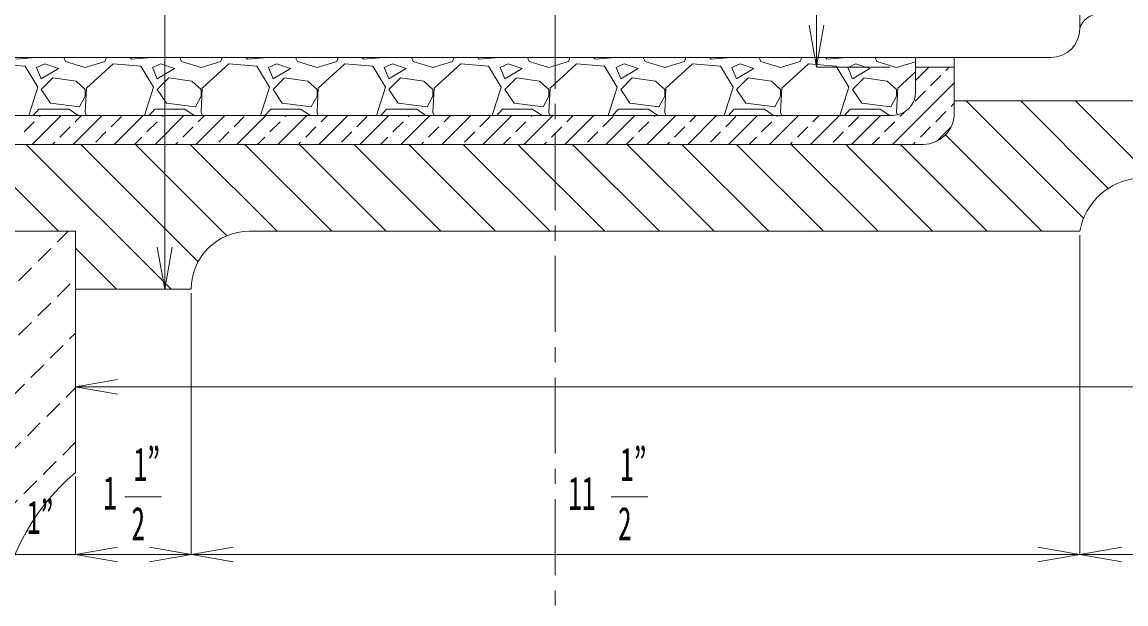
# Model space of a CAD drawing. Units: millimetres, scale not verified. Extents: x -4089 to 4089, y -2931 to 2931.
# Drawn here: x -1693 to -967, y -1975 to -1592 of the extents above; entities that cross this region are included whole.
import ezdxf
from ezdxf.enums import TextEntityAlignment as Align

# ---------------------------------------------------------------- set-up
doc = ezdxf.new("R2010")
doc.units = ezdxf.units.MM
doc.header["$LTSCALE"] = 10
doc.linetypes.add('CHAIN1', pattern=[8, 5, -1, 1, -1])
doc.linetypes.add('DASHED1', pattern=[1.8, 1.2, -0.6])
for name, color, linetype, lineweight in [('0-0_0', 3, 'Continuous', 18), ('0-1_芯', 4, 'CHAIN1', 18), ('0-2_寸法', 2, 'Continuous', 18)]:
    doc.layers.add(name, color=color, linetype=linetype, lineweight=lineweight)
doc.styles.add('ＭＳ ゴシック', font='')
doc.styles.get('ＭＳ ゴシック').set_extended_font_data('MS Gothic')

msp = doc.modelspace()

# ---------------------------------------------------------------- linework, layer by layer
at = {"layer": '0-0_0'}
for p, q in [((-997.36, -1266.53), (-997.36, -1596.73)), ((-1016.41, -1615.78), (-2432.46, -1615.78)), ((-1683.88, -1615.78), (-1697.02, -1616.92)), ((-1665.39, -1615.78), (-1664.25, -1618.44)), ((-1664.25, -1618.44), (-1651.3, -1622.25)), ((-1651.3, -1622.25), (-1638.34, -1618.44)), ((-1638.34, -1618.44), (-1637.39, -1615.78)), ((-1620.82, -1616.92), (-1621.86, -1615.78)), ((-1607.68, -1615.78), (-1620.82, -1616.92)), ((-1589.19, -1615.78), (-1588.05, -1618.44)), ((-1588.05, -1618.44), (-1575.1, -1622.25)), ((-1575.1, -1622.25), (-1562.14, -1618.44)), ((-1562.14, -1618.44), (-1561.19, -1615.78)), ((-1544.62, -1616.92), (-1545.66, -1615.78)), ((-1531.48, -1615.78), (-1544.62, -1616.92)), ((-1512.99, -1615.78), (-1511.85, -1618.44)), ((-1511.85, -1618.44), (-1498.9, -1622.25)), ((-1498.9, -1622.25), (-1485.94, -1618.44)), ((-1485.94, -1618.44), (-1484.99, -1615.78)), ((-1468.42, -1616.92), (-1469.46, -1615.78)), ((-1455.28, -1615.78), (-1468.42, -1616.92)), ((-1436.79, -1615.78), (-1435.65, -1618.44)), ((-1435.65, -1618.44), (-1422.7, -1622.25)), ((-1422.7, -1622.25), (-1409.74, -1618.44)), ((-1409.74, -1618.44), (-1408.79, -1615.78)), ((-1392.22, -1616.92), (-1393.26, -1615.78)), ((-1379.08, -1615.78), (-1392.22, -1616.92)), ((-1360.59, -1615.78), (-1359.45, -1618.44)), ((-1359.45, -1618.44), (-1346.5, -1622.25)), ((-1346.5, -1622.25), (-1333.54, -1618.44)), ((-1333.54, -1618.44), (-1332.59, -1615.78)), ((-1316.02, -1616.92), (-1317.06, -1615.78)), ((-1302.88, -1615.78), (-1316.02, -1616.92)), ((-1284.39, -1615.78), (-1283.25, -1618.44)), ((-1283.25, -1618.44), (-1270.3, -1622.25)), ((-1270.3, -1622.25), (-1257.34, -1618.44)), ((-1257.34, -1618.44), (-1256.39, -1615.78)), ((-1239.82, -1616.92), (-1240.86, -1615.78)), ((-1226.68, -1615.78), (-1239.82, -1616.92)), ((-1208.19, -1615.78), (-1207.05, -1618.44)), ((-1207.05, -1618.44), (-1194.1, -1622.25)), ((-1194.1, -1622.25), (-1181.14, -1618.44)), ((-1181.14, -1618.44), (-1180.19, -1615.78)), ((-1163.62, -1616.92), (-1164.66, -1615.78)), ((-1150.48, -1615.78), (-1163.62, -1616.92)), ((-1131.99, -1615.78), (-1130.85, -1618.44)), ((-1130.85, -1618.44), (-1117.9, -1622.25)), ((-1105.39, -1615.78), (-1105.39, -1638.64)), ((-1079.99, -1615.78), (-1079.99, -1652.61)), ((-1690.92, -1621.49), (-1709.21, -1619.97)), ((-1682.54, -1635.21), (-1690.92, -1621.49)), ((-1677.97, -1619.97), (-1683.3, -1622.25)), ((-1683.3, -1622.25), (-1680.25, -1629.87)), ((-1680.25, -1629.87), (-1668.82, -1623.01)), ((-1668.82, -1623.01), (-1677.97, -1619.97)), ((-1633.01, -1619.97), (-1650.53, -1635.97)), ((-1614.72, -1621.49), (-1633.01, -1619.97)), ((-1606.34, -1635.21), (-1614.72, -1621.49)), ((-1601.77, -1619.97), (-1607.1, -1622.25)), ((-1607.1, -1622.25), (-1604.05, -1629.87)), ((-1604.05, -1629.87), (-1592.62, -1623.01)), ((-1592.62, -1623.01), (-1601.77, -1619.97)), ((-1556.81, -1619.97), (-1574.33, -1635.97)), ((-1538.52, -1621.49), (-1556.81, -1619.97)), ((-1530.14, -1635.21), (-1538.52, -1621.49)), ((-1525.57, -1619.97), (-1530.9, -1622.25)), ((-1530.9, -1622.25), (-1527.85, -1629.87)), ((-1527.85, -1629.87), (-1516.42, -1623.01)), ((-1516.42, -1623.01), (-1525.57, -1619.97)), ((-1480.61, -1619.97), (-1498.13, -1635.97)), ((-1462.32, -1621.49), (-1480.61, -1619.97)), ((-1453.94, -1635.21), (-1462.32, -1621.49)), ((-1449.37, -1619.97), (-1454.7, -1622.25)), ((-1454.7, -1622.25), (-1451.65, -1629.87)), ((-1451.65, -1629.87), (-1440.22, -1623.01)), ((-1440.22, -1623.01), (-1449.37, -1619.97)), ((-1404.41, -1619.97), (-1421.93, -1635.97)), ((-1386.12, -1621.49), (-1404.41, -1619.97)), ((-1377.74, -1635.21), (-1386.12, -1621.49)), ((-1373.17, -1619.97), (-1378.5, -1622.25)), ((-1378.5, -1622.25), (-1375.45, -1629.87)), ((-1375.45, -1629.87), (-1364.02, -1623.01)), ((-1364.02, -1623.01), (-1373.17, -1619.97)), ((-1328.21, -1619.97), (-1345.73, -1635.97)), ((-1309.92, -1621.49), (-1328.21, -1619.97)), ((-1301.54, -1635.21), (-1309.92, -1621.49)), ((-1296.97, -1619.97), (-1302.3, -1622.25)), ((-1302.3, -1622.25), (-1299.25, -1629.87)), ((-1299.25, -1629.87), (-1287.82, -1623.01)), ((-1287.82, -1623.01), (-1296.97, -1619.97)), ((-1252.01, -1619.97), (-1269.53, -1635.97)), ((-1233.72, -1621.49), (-1252.01, -1619.97)), ((-1225.34, -1635.21), (-1233.72, -1621.49)), ((-1220.77, -1619.97), (-1226.1, -1622.25)), ((-1226.1, -1622.25), (-1223.05, -1629.87)), ((-1223.05, -1629.87), (-1211.62, -1623.01)), ((-1211.62, -1623.01), (-1220.77, -1619.97)), ((-1175.81, -1619.97), (-1193.33, -1635.97)), ((-1157.52, -1621.49), (-1175.81, -1619.97)), ((-1149.14, -1635.21), (-1157.52, -1621.49)), ((-1144.57, -1619.97), (-1149.9, -1622.25)), ((-1149.9, -1622.25), (-1146.85, -1629.87)), ((-1146.85, -1629.87), (-1135.42, -1623.01)), ((-1135.42, -1623.01), (-1144.57, -1619.97)), ((-1117.9, -1622.25), (-1105.39, -1618.57)), ((-1105.39, -1625.24), (-1117.13, -1635.97)), ((-1105.39, -1622.13), (-1079.99, -1622.13)), ((-1105.39, -1630.88), (-1096.64, -1622.13)), ((-1085.38, -1624.34), (-1083.17, -1622.13)), ((-1672.63, -1629.11), (-1680.25, -1636.73)), ((-1657.39, -1631.4), (-1672.63, -1629.11)), ((-1651.3, -1636.73), (-1657.39, -1631.4)), ((-1596.43, -1629.11), (-1604.05, -1636.73)), ((-1581.19, -1631.4), (-1596.43, -1629.11)), ((-1575.1, -1636.73), (-1581.19, -1631.4)), ((-1520.23, -1629.11), (-1527.85, -1636.73)), ((-1504.99, -1631.4), (-1520.23, -1629.11)), ((-1498.9, -1636.73), (-1504.99, -1631.4)), ((-1444.03, -1629.11), (-1451.65, -1636.73)), ((-1428.79, -1631.4), (-1444.03, -1629.11)), ((-1422.7, -1636.73), (-1428.79, -1631.4)), ((-1367.83, -1629.11), (-1375.45, -1636.73)), ((-1352.59, -1631.4), (-1367.83, -1629.11)), ((-1346.5, -1636.73), (-1352.59, -1631.4)), ((-1291.63, -1629.11), (-1299.25, -1636.73)), ((-1276.39, -1631.4), (-1291.63, -1629.11)), ((-1270.3, -1636.73), (-1276.39, -1631.4)), ((-1215.43, -1629.11), (-1223.05, -1636.73)), ((-1200.19, -1631.4), (-1215.43, -1629.11)), ((-1194.1, -1636.73), (-1200.19, -1631.4)), ((-1139.23, -1629.11), (-1146.85, -1636.73)), ((-1123.99, -1631.4), (-1139.23, -1629.11)), ((-1117.9, -1636.73), (-1123.99, -1631.4)), ((-1120.5, -1672.93), (-1079.99, -1632.42)), ((-1095.48, -1634.44), (-1088.75, -1627.71)), ((-1688.51, -1653.88), (-1682.54, -1635.21)), ((-1680.25, -1636.73), (-1674.16, -1645.87)), ((-1650.53, -1635.97), (-1651.3, -1651.97)), ((-1651.3, -1641.3), (-1651.3, -1636.73)), ((-1612.31, -1653.88), (-1606.34, -1635.21)), ((-1604.05, -1636.73), (-1597.96, -1645.87)), ((-1574.33, -1635.97), (-1575.1, -1651.97)), ((-1575.1, -1641.3), (-1575.1, -1636.73)), ((-1536.11, -1653.88), (-1530.14, -1635.21)), ((-1527.85, -1636.73), (-1521.76, -1645.87)), ((-1498.13, -1635.97), (-1498.9, -1651.97)), ((-1498.9, -1641.3), (-1498.9, -1636.73)), ((-1459.91, -1653.88), (-1453.94, -1635.21)), ((-1451.65, -1636.73), (-1445.56, -1645.87)), ((-1421.93, -1635.97), (-1422.7, -1651.97)), ((-1422.7, -1641.3), (-1422.7, -1636.73)), ((-1383.71, -1653.88), (-1377.74, -1635.21)), ((-1375.45, -1636.73), (-1369.36, -1645.87)), ((-1345.73, -1635.97), (-1346.5, -1651.97)), ((-1346.5, -1641.3), (-1346.5, -1636.73)), ((-1307.51, -1653.88), (-1301.54, -1635.21)), ((-1299.25, -1636.73), (-1293.16, -1645.87)), ((-1269.53, -1635.97), (-1270.3, -1651.97)), ((-1270.3, -1641.3), (-1270.3, -1636.73)), ((-1231.31, -1653.88), (-1225.34, -1635.21)), ((-1223.05, -1636.73), (-1216.96, -1645.87)), ((-1193.33, -1635.97), (-1194.1, -1651.97)), ((-1194.1, -1641.3), (-1194.1, -1636.73)), ((-1155.11, -1653.88), (-1149.14, -1635.21)), ((-1146.85, -1636.73), (-1140.76, -1645.87)), ((-1117.13, -1635.97), (-1117.9, -1651.97)), ((-1117.9, -1641.3), (-1117.9, -1636.73)), ((-1105.59, -1644.55), (-1098.85, -1637.81)), ((-1674.16, -1645.87), (-1655.11, -1648.16)), ((-1655.11, -1648.16), (-1651.3, -1641.3)), ((-1597.96, -1645.87), (-1578.91, -1648.16)), ((-1578.91, -1648.16), (-1575.1, -1641.3)), ((-1521.76, -1645.87), (-1502.71, -1648.16)), ((-1502.71, -1648.16), (-1498.9, -1641.3)), ((-1445.56, -1645.87), (-1426.51, -1648.16)), ((-1426.51, -1648.16), (-1422.7, -1641.3)), ((-1369.36, -1645.87), (-1350.31, -1648.16)), ((-1350.31, -1648.16), (-1346.5, -1641.3)), ((-1293.16, -1645.87), (-1274.11, -1648.16)), ((-1274.11, -1648.16), (-1270.3, -1641.3)), ((-1216.96, -1645.87), (-1197.91, -1648.16)), ((-1197.91, -1648.16), (-1194.1, -1641.3)), ((-1140.76, -1645.87), (-1121.71, -1648.16)), ((-1121.71, -1648.16), (-1117.9, -1641.3)), ((-1082.01, -1647.91), (-1079.99, -1645.89)), ((-1079.99, -1644.35), (-593.91, -1644.35)), ((-994.89, -1721.57), (-1072.1, -1644.35)), ((-978.65, -1701.89), (-1036.18, -1644.35)), ((-949.46, -1695.15), (-1000.26, -1644.35)), ((-2273.71, -1653.88), (-1120.63, -1653.88)), ((-1686.25, -1672.93), (-1667.2, -1653.88)), ((-1685.55, -1653.88), (-1681.78, -1649.68)), ((-1681.78, -1649.68), (-1661.96, -1649.68)), ((-1681.44, -1654.65), (-1680.67, -1653.88)), ((-1661.96, -1649.68), (-1655.91, -1653.88)), ((-1659.31, -1672.93), (-1640.26, -1653.88)), ((-1657.87, -1658.02), (-1653.73, -1653.88)), ((-1651.3, -1651.97), (-1650.49, -1653.88)), ((-1634.3, -1661.38), (-1627.56, -1654.65)), ((-1632.37, -1672.93), (-1613.32, -1653.88)), ((-1609.35, -1653.88), (-1605.58, -1649.68)), ((-1605.58, -1649.68), (-1585.76, -1649.68)), ((-1605.43, -1672.93), (-1586.38, -1653.88)), ((-1600.62, -1654.65), (-1599.85, -1653.88)), ((-1585.76, -1649.68), (-1579.71, -1653.88)), ((-1578.49, -1672.93), (-1559.44, -1653.88)), ((-1577.05, -1658.02), (-1572.91, -1653.88)), ((-1575.1, -1651.97), (-1574.29, -1653.88)), ((-1553.48, -1661.38), (-1546.74, -1654.65)), ((-1551.55, -1672.93), (-1532.5, -1653.88)), ((-1533.15, -1653.88), (-1529.38, -1649.68)), ((-1529.38, -1649.68), (-1509.56, -1649.68)), ((-1524.61, -1672.93), (-1505.56, -1653.88)), ((-1519.8, -1654.65), (-1519.03, -1653.88)), ((-1509.56, -1649.68), (-1503.51, -1653.88)), ((-1498.9, -1651.97), (-1498.09, -1653.88)), ((-1497.67, -1672.93), (-1478.62, -1653.88)), ((-1496.23, -1658.02), (-1492.09, -1653.88)), ((-1472.65, -1661.38), (-1465.92, -1654.65)), ((-1470.73, -1672.93), (-1451.68, -1653.88)), ((-1456.95, -1653.88), (-1453.18, -1649.68)), ((-1453.18, -1649.68), (-1433.36, -1649.68)), ((-1443.78, -1672.93), (-1424.73, -1653.88)), ((-1438.98, -1654.65), (-1438.21, -1653.88)), ((-1433.36, -1649.68), (-1427.31, -1653.88)), ((-1422.7, -1651.97), (-1421.89, -1653.88)), ((-1416.84, -1672.93), (-1397.79, -1653.88)), ((-1415.4, -1658.02), (-1411.26, -1653.88)), ((-1391.83, -1661.38), (-1385.1, -1654.65)), ((-1389.9, -1672.93), (-1370.85, -1653.88)), ((-1380.75, -1653.88), (-1376.98, -1649.68)), ((-1376.98, -1649.68), (-1357.16, -1649.68)), ((-1362.96, -1672.93), (-1343.91, -1653.88)), ((-1358.16, -1654.65), (-1357.38, -1653.88)), ((-1357.16, -1649.68), (-1351.11, -1653.88)), ((-1346.5, -1651.97), (-1345.69, -1653.88)), ((-1336.02, -1672.93), (-1316.97, -1653.88)), ((-1334.58, -1658.02), (-1330.44, -1653.88)), ((-1311.01, -1661.38), (-1304.27, -1654.65)), ((-1309.08, -1672.93), (-1290.03, -1653.88)), ((-1304.55, -1653.88), (-1300.78, -1649.68)), ((-1300.78, -1649.68), (-1280.96, -1649.68)), ((-1282.14, -1672.93), (-1263.09, -1653.88)), ((-1280.96, -1649.68), (-1274.91, -1653.88)), ((-1277.33, -1654.65), (-1276.56, -1653.88)), ((-1270.3, -1651.97), (-1269.49, -1653.88)), ((-1255.2, -1672.93), (-1236.15, -1653.88)), ((-1253.76, -1658.02), (-1249.62, -1653.88)), ((-1230.19, -1661.38), (-1223.45, -1654.65)), ((-1228.35, -1653.88), (-1224.58, -1649.68)), ((-1228.26, -1672.93), (-1209.21, -1653.88)), ((-1224.58, -1649.68), (-1204.76, -1649.68)), ((-1204.76, -1649.68), (-1198.71, -1653.88)), ((-1201.32, -1672.93), (-1182.27, -1653.88)), ((-1196.51, -1654.65), (-1195.74, -1653.88)), ((-1194.1, -1651.97), (-1193.29, -1653.88)), ((-1174.38, -1672.93), (-1155.33, -1653.88)), ((-1172.94, -1658.02), (-1168.8, -1653.88)), ((-1152.15, -1653.88), (-1148.38, -1649.68)), ((-1149.36, -1661.38), (-1142.63, -1654.65)), ((-1148.38, -1649.68), (-1128.56, -1649.68)), ((-1147.44, -1672.93), (-1128.39, -1653.88)), ((-1128.56, -1649.68), (-1122.51, -1653.88)), ((-1117.9, -1651.97), (-1117.25, -1653.5)), ((-1115.69, -1654.65), (-1112.68, -1651.64)), ((-1092.12, -1658.02), (-1085.38, -1651.28)), ((-1691.55, -1664.75), (-1684.81, -1658.02)), ((-1667.97, -1668.12), (-1661.24, -1661.38)), ((-1610.73, -1664.75), (-1603.99, -1658.02)), ((-1587.15, -1668.12), (-1580.42, -1661.38)), ((-1529.9, -1664.75), (-1523.17, -1658.02)), ((-1506.33, -1668.12), (-1499.59, -1661.38)), ((-1449.08, -1664.75), (-1442.35, -1658.02)), ((-1425.51, -1668.12), (-1418.77, -1661.38)), ((-1368.26, -1664.75), (-1361.52, -1658.02)), ((-1344.69, -1668.12), (-1337.95, -1661.38)), ((-1287.44, -1664.75), (-1280.7, -1658.02)), ((-1263.86, -1668.12), (-1257.13, -1661.38)), ((-1206.61, -1664.75), (-1199.88, -1658.02)), ((-1183.04, -1668.12), (-1176.31, -1661.38)), ((-1125.79, -1664.75), (-1119.06, -1658.02)), ((-1102.22, -1668.12), (-1095.48, -1661.38)), ((-1091.59, -1670.96), (-1081.95, -1661.32)), ((-1644.4, -1671.49), (-1637.67, -1664.75)), ((-1618.9, -1672.93), (-1614.09, -1668.12)), ((-1563.58, -1671.49), (-1556.84, -1664.75)), ((-1538.08, -1672.93), (-1533.27, -1668.12)), ((-1482.76, -1671.49), (-1476.02, -1664.75)), ((-1457.26, -1672.93), (-1452.45, -1668.12)), ((-1401.93, -1671.49), (-1395.2, -1664.75)), ((-1376.43, -1672.93), (-1371.63, -1668.12)), ((-1321.11, -1671.49), (-1314.38, -1664.75)), ((-1295.61, -1672.93), (-1290.8, -1668.12)), ((-1240.29, -1671.49), (-1233.55, -1664.75)), ((-1214.79, -1672.93), (-1209.98, -1668.12)), ((-1159.47, -1671.49), (-1152.73, -1664.75)), ((-1133.97, -1672.93), (-1129.16, -1668.12)), ((-1022.3, -1730.08), (-1085.67, -1666.7)), ((-2241.96, -1672.93), (-1100.31, -1672.93)), ((-1668.88, -1730.08), (-1726.03, -1672.93)), ((-1594.86, -1768.18), (-1690.11, -1672.93)), ((-1672.78, -1672.93), (-1671.34, -1671.49)), ((-1577, -1750.11), (-1654.19, -1672.93)), ((-1558.16, -1733.03), (-1618.27, -1672.93)), ((-1591.96, -1672.93), (-1590.52, -1671.49)), ((-1525.2, -1730.08), (-1582.35, -1672.93)), ((-1489.27, -1730.08), (-1546.42, -1672.93)), ((-1511.14, -1672.93), (-1509.7, -1671.49)), ((-1453.35, -1730.08), (-1510.5, -1672.93)), ((-1417.43, -1730.08), (-1474.58, -1672.93)), ((-1381.51, -1730.08), (-1438.66, -1672.93)), ((-1430.31, -1672.93), (-1428.88, -1671.49)), ((-1345.59, -1730.08), (-1402.74, -1672.93)), ((-1309.67, -1730.08), (-1366.82, -1672.93)), ((-1349.49, -1672.93), (-1348.05, -1671.49)), ((-1273.75, -1730.08), (-1330.9, -1672.93)), ((-1237.83, -1730.08), (-1294.98, -1672.93)), ((-1268.67, -1672.93), (-1267.23, -1671.49)), ((-1201.91, -1730.08), (-1259.06, -1672.93)), ((-1165.98, -1730.08), (-1223.13, -1672.93)), ((-1187.85, -1672.93), (-1186.41, -1671.49)), ((-1130.06, -1730.08), (-1187.21, -1672.93)), ((-1094.14, -1730.08), (-1151.29, -1672.93)), ((-1058.22, -1730.08), (-1115.37, -1672.93)), ((-1107.03, -1672.93), (-1105.59, -1671.49)), ((-2241.96, -1730.08), (-1657.76, -1730.08)), ((-1657.76, -1730.08), (-1657.76, -1888.83)), ((-1543.46, -1730.08), (-997.36, -1730.08)), ((-1630.78, -1768.18), (-1657.76, -1741.2)), ((-1657.76, -1768.18), (-1581.56, -1768.18))]:
    msp.add_line(p, q, dxfattribs=at)
at = {"layer": '0-0_0', "linetype": 'DASHED1'}
for p, q in [((-2038.76, -2106.25), (-1662.58, -1730.08)), ((-2038.76, -2142.17), (-1657.76, -1761.17)), ((-2018, -2157.34), (-1657.76, -1797.09)), ((-1982.08, -2157.34), (-1657.76, -1833.02)), ((-1946.16, -2157.34), (-1657.76, -1868.94))]:
    msp.add_line(p, q, dxfattribs=at)
at = {"layer": '0-0_0'}
for centre, radius, start, end in [((-985.07, -1599.93), 12.7, 90, 165.40411), ((-1016.41, -1596.73), 19.05, 270, 0), ((-1120.63, -1638.64), 15.24, 270, 360), ((-1100.31, -1652.61), 20.32, 270, 0), ((-955.37, -1737.64), 42.66, 95.228, 169.79289), ((-1543.46, -1768.18), 38.1, 90, 180), ((-1564.66, -1998.87), 144.14, 130.22965, 176.64025)]:
    msp.add_arc(centre, radius, start, end, dxfattribs=at)
at = {"layer": '0-1_芯'}
msp.add_line((-1342.41, -1026.35), (-1342.41, -2674.86), dxfattribs=at)
at = {"layer": '0-2_寸法'}
for p, q in [((-1599.08, -1095.08), (-1599.08, -1768.18)), ((-1170.52, -1622.13), (-1170.52, -1241.13)), ((-1170.52, -1622.13), (-1175.38, -1594.55)), ((-1170.52, -1622.13), (-1165.66, -1594.55)), ((-1170.52, -1622.13), (-1122.1, -1622.13)), ((-997.36, -1732.62), (-997.36, -1942.76)), ((-1599.08, -1768.18), (-1603.94, -1740.6)), ((-1599.08, -1768.18), (-1594.22, -1740.6)), ((-1581.56, -1770.72), (-1581.56, -1942.76)), ((-1657.76, -1832.45), (-1630.18, -1827.59)), ((-1657.76, -1832.45), (-1630.18, -1837.31)), ((866.8, -1832.45), (-1657.76, -1832.45)), ((-1657.76, -1891.37), (-1657.76, -1942.76)), ((-1601.23, -1904.78), (-1625.34, -1904.78)), ((-1281.32, -1904.78), (-1305.43, -1904.78)), ((-2038.76, -1942.76), (932.96, -1942.76)), ((-1657.76, -1942.76), (-1630.18, -1937.89)), ((-1657.76, -1942.76), (-1630.18, -1947.62)), ((-1553.98, -1937.89), (-1609.13, -1947.62)), ((-1553.98, -1947.62), (-1609.13, -1937.89)), ((-1024.93, -1947.62), (-969.78, -1937.89)), ((-1024.93, -1937.89), (-969.78, -1947.62))]:
    msp.add_line(p, q, dxfattribs=at)

# ---------------------------------------------------------------- texts
at = {"layer": '0-2_寸法', "style": 'ＭＳ ゴシック', "width": 0.6}
for s, p in [('1”', (-1619.58, -1900.94)), ('1”', (-1299.66, -1900.94)), ('1', (-1639.5, -1919.78)), ('11', (-1333.78, -1920.02)), ('1”', (-1689.72, -1935.78)), ('2', (-1620.93, -1939.95)), ('2', (-1301.02, -1939.95))]:
    msp.add_text(s, height=21.99, dxfattribs=at).set_placement(p, align=Align.BOTTOM_LEFT)

doc.saveas('drawing.dxf')
